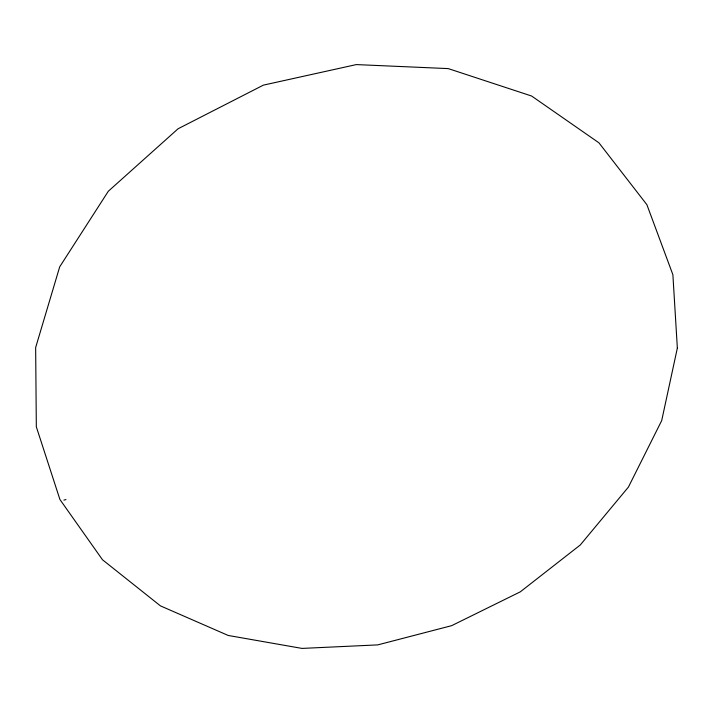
<?xml version="1.0" encoding="UTF-8"?>
<svg xmlns="http://www.w3.org/2000/svg" width="713" height="713" viewBox="0 0 713 713"><rect width="100%" height="100%" fill="white"/><g stroke="black" fill="none" stroke-linecap="round" stroke-linejoin="round"><path stroke-width="1.07" d="M65.97 499.563L63.885 500.125M677.35 348.069L661.7 420.59L628.429 487.068L580.275 544.99L520.294 591.843L451.677 625.658L377.756 644.891L302.018 648.411L228.231 635.47L160.461 605.89L102.503 559.776L59.919 499.492L36.327 426.802L35.65 347.534L59.696 266.84L108.34 191.218L178.098 128.75L263.382 85.132L356.331 64.589L448.254 68.6L531.631 96.032L598.947 142.832L646.896 204.702L672.885 274.701L677.35 348.069"/></g></svg>
